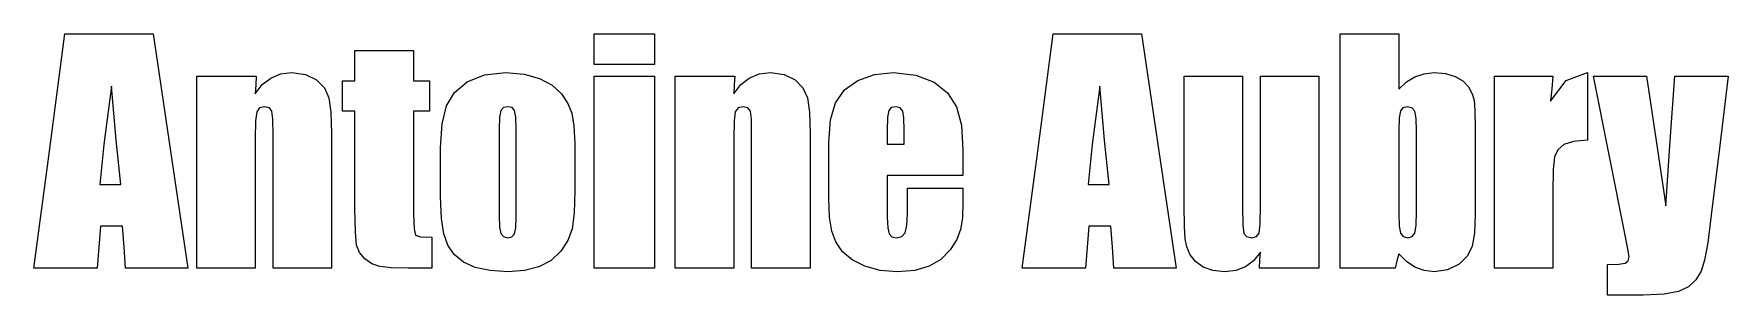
# Model space of a CAD drawing. Extents: x 0 to 64.5, y 0 to 9.9.
import ezdxf

# ---------------------------------------------------------------- set-up
doc = ezdxf.new("R2010")
doc.units = 0
doc.layers.add('Layer_1', color=7, linetype='CONTINUOUS')

msp = doc.modelspace()

# ---------------------------------------------------------------- linework, layer by layer
at = {"layer": 'Layer_1', "color": 7}
for points in [[(4.536499, 9.949437), (5.200712, 5.487348), (5.864928, 1.02526), (4.67706, 1.02526), (3.489192, 1.02526), (3.431314, 1.827279), (3.373436, 2.629298), (2.957268, 2.629298), (2.541101, 2.629298), (2.472199, 1.827279), (2.403297, 1.02526), (1.201649, 1.02526), (0, 1.02526), (0.589799, 5.487348), (1.179599, 9.949437), (2.85805, 9.949437), (4.536499, 9.949437)], [(23.614061, 9.949437), (23.614061, 9.367904), (23.614061, 8.786371), (22.467533, 8.786371), (21.321006, 8.786371), (21.321006, 9.367904), (21.321006, 9.949437), (22.467533, 9.949437), (23.614061, 9.949437)], [(42.15143, 9.949437), (42.815643, 5.487348), (43.479858, 1.02526), (42.291991, 1.02526), (41.104123, 1.02526), (41.046245, 1.827279), (40.988367, 2.629298), (40.572199, 2.629298), (40.156031, 2.629298), (40.087129, 1.827279), (40.018228, 1.02526), (38.816576, 1.02526), (37.614928, 1.02526), (38.204727, 5.487348), (38.794529, 9.949437), (40.472978, 9.949437), (42.15143, 9.949437)], [(51.946525, 9.949437), (51.946525, 8.893858), (51.946525, 7.838282), (52.23729, 8.116641), (52.558374, 8.312325), (52.913907, 8.43221), (53.297003, 8.472178), (53.724192, 8.436345), (54.090753, 8.328863), (54.387028, 8.156603), (54.603385, 7.926476), (54.74394, 7.670157), (54.812844, 7.419357), (54.841778, 7.030745), (54.85143, 6.361024), (54.85143, 4.712891), (54.85143, 3.064756), (54.823857, 2.361957), (54.74118, 1.863107), (54.563408, 1.496548), (54.239572, 1.179601), (53.805489, 0.964627), (53.296995, 0.892968), (52.918033, 0.935688), (52.563878, 1.063845), (52.241416, 1.277442), (51.946516, 1.576476), (51.87486, 1.300869), (51.803201, 1.02526), (50.761406, 1.02526), (49.719608, 1.02526), (49.719608, 5.487348), (49.719608, 9.949437), (50.833062, 9.949437), (51.946516, 9.949437)], [(14.452862, 9.315537), (14.452862, 8.739519), (14.452862, 8.163498), (14.753277, 8.163498), (15.053688, 8.163498), (15.053688, 7.584722), (15.053688, 7.005947), (14.753277, 7.005947), (14.452862, 7.005947), (14.452862, 5.049131), (14.452862, 3.092317), (14.470784, 2.530077), (14.524533, 2.287544), (14.718834, 2.225531), (15.147406, 2.204872), (15.147406, 1.615073), (15.147406, 1.025271), (14.698164, 1.025271), (14.248926, 1.025271), (13.597111, 1.040426), (13.163031, 1.085904), (12.857105, 1.192014), (12.589767, 1.378046), (12.388573, 1.624714), (12.281086, 1.901701), (12.235609, 2.397794), (12.220454, 3.290765), (12.220454, 5.14836), (12.220454, 7.005955), (11.980675, 7.005955), (11.740896, 7.005955), (11.740896, 7.584731), (11.740896, 8.163506), (11.980675, 8.163506), (12.220454, 8.163506), (12.220454, 8.739528), (12.220454, 9.315546), (13.336662, 9.315546), (14.452874, 9.315546)], [(8.461152, 8.339887), (8.441848, 8.003644), (8.422544, 7.667405), (8.691262, 8.018797), (9.012346, 8.268228), (9.391303, 8.421184), (9.822632, 8.472178), (10.343526, 8.404648), (10.759697, 8.202083), (11.058728, 7.896152), (11.228231, 7.518575), (11.306776, 6.972867), (11.332966, 6.151561), (11.332966, 3.58841), (11.332966, 1.02526), (10.219512, 1.02526), (9.106058, 1.02526), (9.106058, 3.558094), (9.106058, 6.090928), (9.093668, 6.69864), (9.056463, 7.011458), (8.962754, 7.135478), (8.780856, 7.176824), (8.587929, 7.128586), (8.483199, 6.983897), (8.437722, 6.636628), (8.422567, 5.96966), (8.422567, 3.497461), (8.422567, 1.02526), (7.309112, 1.02526), (6.195658, 1.02526), (6.195658, 4.682575), (6.195658, 8.339887), (7.328405, 8.339887), (8.461152, 8.339887)], [(20.582376, 5.771224), (20.582376, 4.875499), (20.582376, 3.979774), (20.557569, 3.124011), (20.483158, 2.530077), (20.327437, 2.08635), (20.058721, 1.670183), (19.686648, 1.324294), (19.220874, 1.080381), (18.675169, 0.939823), (18.052299, 0.892968), (17.370168, 0.932931), (16.801039, 1.052822), (16.344908, 1.258149), (16.001777, 1.543403), (15.760621, 1.907204), (15.59939, 2.337153), (15.508438, 2.92144), (15.478122, 3.73724), (15.478122, 4.674306), (15.478122, 5.611371), (15.533243, 6.519494), (15.698608, 7.204383), (16.007289, 7.721143), (16.492358, 8.124912), (17.145548, 8.385356), (17.958593, 8.472178), (18.654499, 8.415672), (19.242924, 8.246181), (19.721099, 7.991238), (20.07526, 7.667405), (20.320545, 7.303598), (20.472135, 6.928776), (20.554812, 6.449215), (20.582385, 5.771224)], [(26.673305, 8.339887), (26.654001, 8.003644), (26.634697, 7.667405), (26.903415, 8.018797), (27.224499, 8.268228), (27.603456, 8.421184), (28.034784, 8.472178), (28.555679, 8.404648), (28.97185, 8.202083), (29.270881, 7.896152), (29.440384, 7.518575), (29.518929, 6.972867), (29.545119, 6.151561), (29.545119, 3.58841), (29.545119, 1.02526), (28.431665, 1.02526), (27.318211, 1.02526), (27.318211, 3.558094), (27.318211, 6.090928), (27.305821, 6.69864), (27.268616, 7.011458), (27.174907, 7.135478), (26.993009, 7.176824), (26.800082, 7.128586), (26.695352, 6.983897), (26.649875, 6.636628), (26.634719, 5.96966), (26.634719, 3.497461), (26.634719, 1.02526), (25.521265, 1.02526), (24.407811, 1.02526), (24.407811, 4.682575), (24.407811, 8.339887), (25.540558, 8.339887), (26.673305, 8.339887)], [(35.360458, 4.553037), (33.91903, 4.553037), (32.477603, 4.553037), (32.477603, 3.762045), (32.477603, 2.971049), (32.495524, 2.563148), (32.549273, 2.331641), (32.654003, 2.224151), (32.82488, 2.188326), (33.035717, 2.235177), (33.16112, 2.375738), (33.227264, 2.656857), (33.249306, 3.114367), (33.249306, 3.59668), (33.249306, 4.078992), (34.304882, 4.078992), (35.36046, 4.078992), (35.36046, 3.808897), (35.36046, 3.538801), (35.338419, 2.939353), (35.272277, 2.497006), (35.131714, 2.120801), (34.875402, 1.719792), (34.518487, 1.357368), (34.07614, 1.096919), (33.53457, 0.943957), (32.86898, 0.892968), (32.204764, 0.943957), (31.623234, 1.096919), (31.142297, 1.338075), (30.779872, 1.653644), (30.527693, 2.028472), (30.366462, 2.436371), (30.279645, 2.96278), (30.250706, 3.682117), (30.250706, 4.748719), (30.250706, 5.815322), (30.315473, 6.672456), (30.509777, 7.325651), (30.851531, 7.816226), (31.358651, 8.174522), (31.992545, 8.397759), (32.714638, 8.472178), (33.569021, 8.382601), (34.258041, 8.113889), (34.777559, 7.70185), (35.112427, 7.171312), (35.298456, 6.467128), (35.360472, 5.523176), (35.360472, 5.038107), (35.360472, 4.553037)], [(57.811456, 8.339887), (57.767358, 7.860329), (57.723261, 7.380772), (58.317195, 8.169004), (59.12886, 8.472178), (59.12886, 7.18509), (59.12886, 5.898004), (58.598314, 5.856659), (58.230381, 5.732639), (57.998868, 5.534197), (57.877603, 5.269617), (57.827991, 4.784544), (57.811453, 3.913629), (57.811453, 2.469444), (57.811453, 1.02526), (56.697999, 1.02526), (55.584544, 1.02526), (55.584544, 4.682575), (55.584544, 8.339887), (56.697999, 8.339887), (57.811453, 8.339887)], [(3.307289, 4.211283), (3.1309, 5.90489), (2.954511, 7.954035), (2.667878, 5.739525), (2.513539, 4.211283), (2.910414, 4.211283), (3.307289, 4.211283)], [(23.614061, 8.339887), (23.614061, 4.682575), (23.614061, 1.02526), (22.467533, 1.02526), (21.321006, 1.02526), (21.321006, 4.682575), (21.321006, 8.339887), (22.467533, 8.339887), (23.614061, 8.339887)], [(40.922219, 4.211283), (40.745831, 5.90489), (40.569442, 7.954035), (40.282808, 5.739525), (40.128469, 4.211283), (40.525344, 4.211283), (40.922219, 4.211283)], [(48.909331, 8.339887), (48.909331, 4.682575), (48.909331, 1.02526), (47.776582, 1.02526), (46.643835, 1.02526), (46.663139, 1.328428), (46.682443, 1.631597), (46.423371, 1.307759), (46.109179, 1.074869), (45.746752, 0.938443), (45.331964, 0.892968), (44.873077, 0.937065), (44.499632, 1.069357), (44.211621, 1.274685), (44.009048, 1.537891), (43.883648, 1.835545), (43.816123, 2.144228), (43.78719, 2.619649), (43.777538, 3.40651), (43.777538, 5.8732), (43.777538, 8.339887), (44.890992, 8.339887), (46.004449, 8.339887), (46.004449, 5.85115), (46.004449, 3.362412), (46.016839, 2.681661), (46.054047, 2.348176), (46.153265, 2.228286), (46.340677, 2.188326), (46.537736, 2.229663), (46.632822, 2.353688), (46.670028, 2.702331), (46.682417, 3.417533), (46.682417, 5.878711), (46.682417, 8.339887), (47.795871, 8.339887), (48.909328, 8.339887)], [(64.481162, 8.339887), (64.161456, 5.694053), (63.841751, 3.04822), (63.703945, 1.991264), (63.588192, 1.33394), (63.45452, 0.916395), (63.251952, 0.578776), (62.968073, 0.321084), (62.590494, 0.143315), (62.044789, 0.035828), (61.245527, 0), (60.570291, 0), (59.895051, 0), (59.895051, 0.584287), (59.895051, 1.168575), (60.320863, 1.180965), (60.562022, 1.218173), (60.673643, 1.304987), (60.710849, 1.455194), (60.676398, 1.690838), (60.573045, 2.221382), (59.963953, 5.280629), (59.354858, 8.339873), (60.366337, 8.339873), (61.377819, 8.339873), (61.741623, 5.873186), (62.105424, 3.406496), (62.281813, 5.873186), (62.458202, 8.339873), (63.469684, 8.339873), (64.481162, 8.339873)], [(18.355477, 6.322438), (18.340321, 6.779943), (18.294844, 7.027994), (18.199758, 7.139613), (18.035772, 7.176824), (17.870407, 7.139613), (17.771189, 7.027994), (17.72158, 6.779943), (17.705042, 6.322438), (17.705042, 4.671548), (17.705042, 3.020658), (17.72158, 2.59209), (17.771192, 2.342665), (17.869033, 2.226908), (18.030263, 2.188326), (18.194249, 2.224154), (18.289335, 2.331641), (18.338944, 2.557636), (18.355482, 2.949002), (18.355482, 4.63572), (18.355482, 6.322438)], [(33.128052, 5.743662), (33.128052, 6.011003), (33.128052, 6.278341), (33.112896, 6.745492), (33.067419, 7.011458), (32.97509, 7.135478), (32.819374, 7.176824), (32.631959, 7.14099), (32.532741, 7.033506), (32.491398, 6.775808), (32.477625, 6.278341), (32.477625, 6.011003), (32.477625, 5.743662), (32.802841, 5.743662), (33.12806, 5.743662)], [(52.624513, 6.261806), (52.606592, 6.730334), (52.552854, 7.000435), (52.446744, 7.132721), (52.271735, 7.176824), (52.103613, 7.138233), (52.007152, 7.022482), (51.961675, 6.757896), (51.946519, 6.261806), (51.946519, 4.685329), (51.946519, 3.108853), (51.963058, 2.625161), (52.012669, 2.353688), (52.117399, 2.229666), (52.288276, 2.188326), (52.460528, 2.231043), (52.558371, 2.3592), (52.60798, 2.649968), (52.624519, 3.180512), (52.624519, 4.72116), (52.624519, 6.261806)]]:
    msp.add_lwpolyline(points, dxfattribs=at)

doc.saveas('drawing.dxf')
